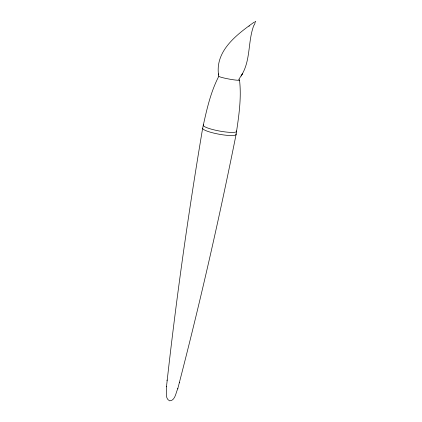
<?xml version="1.0" encoding="UTF-8"?>
<svg xmlns="http://www.w3.org/2000/svg" width="422" height="422" viewBox="0 0 422 422"><rect width="100%" height="100%" fill="white"/><g stroke="black" fill="none" stroke-linecap="round" stroke-linejoin="round"><path stroke-width="0.63" d="M218.828 76.24C210.414 92.413 206.537 110.506 202.665 128.183C188.207 214.007 176.016 300.264 166.484 386.774C166.933 390.872 164.554 398.69 169.702 400.853C175.278 400.673 175.847 392.513 177.731 388.847C199.659 304.626 219.023 219.693 236.109 134.36C238.794 116.461 241.621 98.173 239.527 80.059M166.484 386.774L166.521 386.341M166.996 380.512L167.033 380.043M177.731 388.847L177.847 388.43M179.482 382.817L179.614 382.364M255.706 21.427C255.004 20.182 255.215 24.935 253.786 25.457C247.878 41.161 250.726 59.201 242.228 74.072L242.36 73.834L238.963 79.209M241.126 76.044L242.36 73.834M254.35 22.018C236.795 34.535 214.751 50.92 218.622 75.491M249.355 25.979L248.969 26.254M218.359 73.839L218.591 75.301M235.977 133.953A17.012 2.885 10.5 0 1 219.931 134.375A17.012 2.885 10.5 0 1 202.665 128.183M236.568 130.894A17.038 2.806 10.5 0 1 219.419 131.026A17.038 2.806 10.5 0 1 203.473 124.785M238.746 79.563A10.529 0.907 10.5 0 1 231.683 79.515A10.529 0.907 10.5 0 1 218.87 76.366"/></g></svg>
